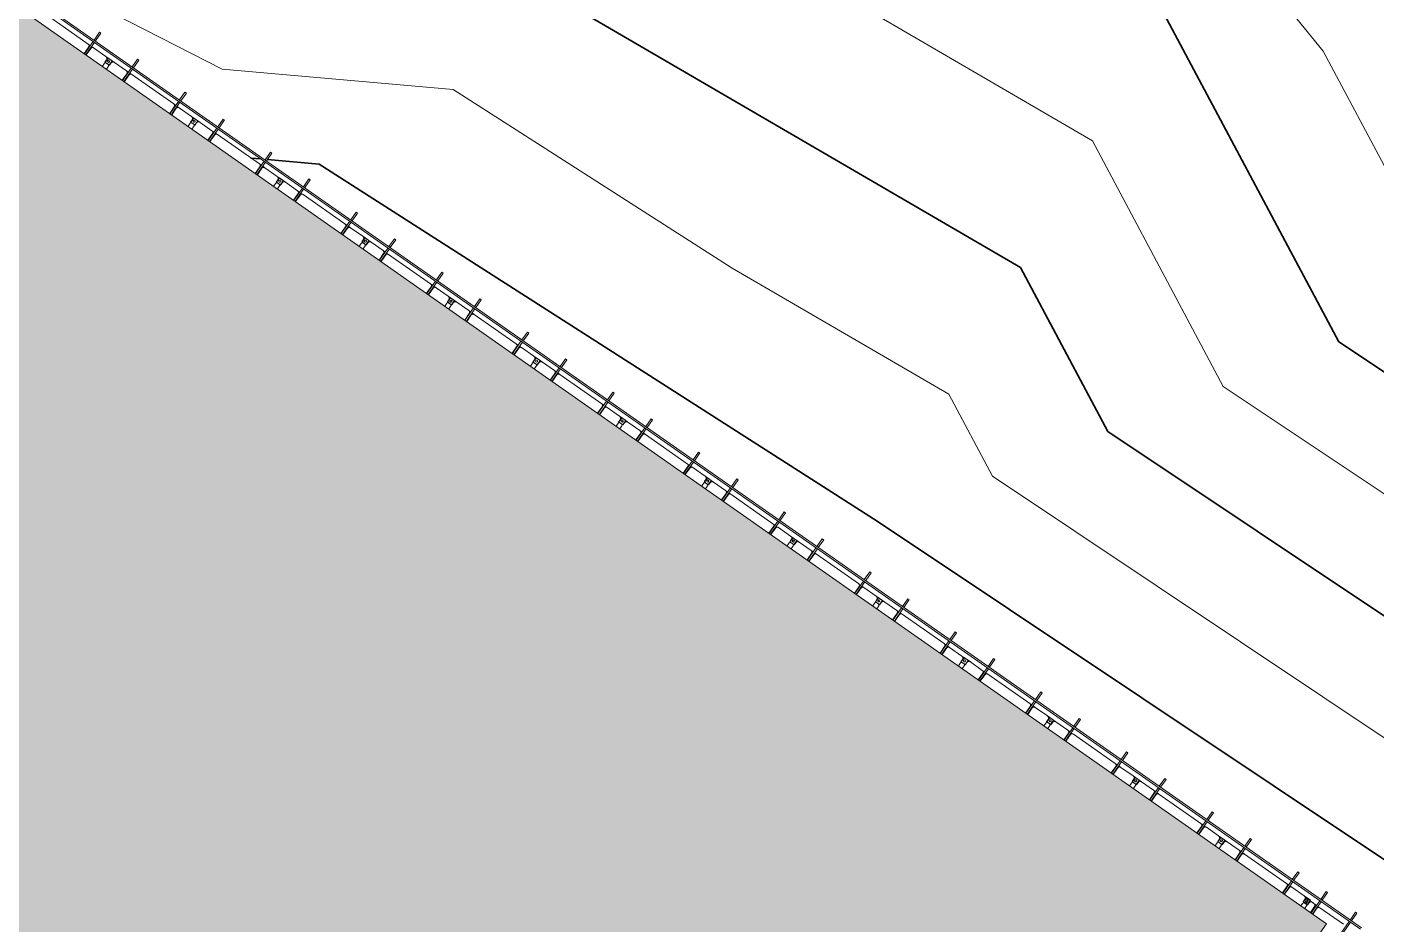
# Model space of a CAD drawing. Header units: millimetres. Extents: x -861324 to 439029, y -308065 to 694685.
# Drawn here: x -242316 to -209910, y 108563 to 130101 of the extents above; entities that cross this region are included whole.
import ezdxf

# ---------------------------------------------------------------- set-up
doc = ezdxf.new("R2010")
doc.units = ezdxf.units.MM
for name, color, linetype, lineweight in [('A-DETL-GENF', 92, 'Continuous', 9), ('A-DETL-THIN', 151, 'Continuous', 9), ('A-GENM', 13, 'Continuous', 9), ('C-TOPO-MAJR', 7, 'Continuous', 35), ('C-TOPO-MINR', 7, 'Continuous', 9), ('S-BEAM', 12, 'Continuous', 9)]:
    doc.layers.add(name, color=color, linetype=linetype, lineweight=lineweight)

# ---------------------------------------------------------------- blocks, each defined once
blk = doc.blocks.new('Dai phaodi lai - DẢI PHAO ĐI LẠI-17507-BỐ TRÍ BÈ PIN HỒ BẢN MÒNG')
at = {"layer": 'A-GENM', "color": 7}
for p, q in [((-223, 343), (-223, -348)), ((-223, -409), (-223, -348)), ((-223, -517), (-223, -449)), ((-223, -517), (-223, -579)), ((-223, -748), (-223, -579)), ((-223, -579), (-223, -748)), ((-173, -398), (0, -398)), ((0, -467), (-173, -467)), ((-173, -629), (-136, -629)), ((-173, -629), (-136, -629)), ((-136, -629), (-173, -629)), ((-115, -748), (-223, -748)), ((-223, -748), (-115, -748)), ((-105, -671), (-105, -710)), ((-67, -748), (0, -748))]:
    blk.add_line(p, q, dxfattribs=at)
at = {"layer": 'A-GENM', "color": 9}
for p, q in [((-223, -409), (-223, -348)), ((-223, -579), (-223, -449)), ((-136, -629), (-173, -629))]:
    blk.add_line(p, q, dxfattribs=at)
at = {"layer": 'A-GENM', "color": 7}
for centre, radius, start, end in [((-173, -348), 50, 180, 270), ((-173, -348), 50, 180, 255), ((-173, -517), 50, 90, 180), ((-173, -579), 50, 180, 270), ((-173, -579), 50, 180, 270), ((-173, -579), 50, 180, 270), ((-173, -517), 50, 90, 165), ((-145, -668), 40, 356.4919, 76.8115), ((-145, -668), 40, 50.0383, 76.8115), ((-145, -668), 40, 50.0383, 76.8115), ((-145, -668), 40, 9.8785, 36.6517), ((-145, -668), 40, 9.8785, 36.6517), ((-168, -693), 30, 90, 270), ((-168, -693), 30, 90, 270), ((-168, -693), 30, 270, 90), ((-168, -693), 30, 270, 90), ((-67, -710), 38, 180, 270)]:
    blk.add_arc(centre, radius, start, end, dxfattribs=at)
at = {"layer": 'A-GENM', "color": 9}
for centre, radius, start, end in [((-173, -579), 50, 180, 270), ((-145, -668), 40, 50.0383, 76.8115), ((-145, -668), 40, 9.8785, 36.6517)]:
    blk.add_arc(centre, radius, start, end, dxfattribs=at)
blk = doc.blocks.new('Dầm C52 - Dầm C52-19797-BỐ TRÍ BÈ PIN HỒ BẢN MÒNG')
at = {"layer": 'S-BEAM', "color": 7}
for p, q in [((32934, 20), (33294, 20)), ((33334, 20), (33560, 20)), ((33560, 20), (33560, -20)), ((33294, -20), (32934, -20)), ((33560, -20), (33334, -20))]:
    blk.add_line(p, q, dxfattribs=at)
blk = doc.blocks.new('Dầm C52 - Dầm C52-V191-BỐ TRÍ BÈ PIN HỒ BẢN MÒNG')
at = {"layer": 'S-BEAM', "color": 7}
for p, q in [((32934, 20), (33294, 20)), ((33334, 20), (33560, 20)), ((33560, 20), (33560, -20)), ((33294, -20), (32934, -20)), ((33560, -20), (33334, -20))]:
    blk.add_line(p, q, dxfattribs=at)
blk = doc.blocks.new('Dầm C52 - Dầm C52-V192-BỐ TRÍ BÈ PIN HỒ BẢN MÒNG')
at = {"layer": 'S-BEAM', "color": 7}
for p, q in [((32934, 20), (33294, 20)), ((33334, 20), (33560, 20)), ((33560, 20), (33560, -20)), ((33294, -20), (32934, -20)), ((33560, -20), (33334, -20))]:
    blk.add_line(p, q, dxfattribs=at)
blk = doc.blocks.new('Dầm C52 - Dầm C52-V193-BỐ TRÍ BÈ PIN HỒ BẢN MÒNG')
at = {"layer": 'S-BEAM', "color": 7}
for p, q in [((32934, 20), (33294, 20)), ((33334, 20), (33560, 20)), ((33560, 20), (33560, -20)), ((33294, -20), (32934, -20)), ((33560, -20), (33339, -20))]:
    blk.add_line(p, q, dxfattribs=at)
blk = doc.blocks.new('Dầm C52 - Dầm C52-V194-BỐ TRÍ BÈ PIN HỒ BẢN MÒNG')
at = {"layer": 'S-BEAM', "color": 7}
for p, q in [((32934, 20), (33294, 20)), ((33334, 20), (33560, 20)), ((33560, 20), (33560, -20)), ((33294, -20), (32934, -20)), ((33560, -20), (33334, -20))]:
    blk.add_line(p, q, dxfattribs=at)
blk = doc.blocks.new('Dầm C52 - Dầm C52-V195-BỐ TRÍ BÈ PIN HỒ BẢN MÒNG')
at = {"layer": 'S-BEAM', "color": 7}
for p, q in [((29334, 20), (33294, 20)), ((33334, 20), (33560, 20)), ((33560, 20), (33560, -20)), ((33294, -20), (29334, -20)), ((33560, -20), (33334, -20))]:
    blk.add_line(p, q, dxfattribs=at)
blk = doc.blocks.new('Dai phao do pin - DẢI PHAO ĐỠ PIN-V208-BỐ TRÍ BÈ PIN HỒ BẢN MÒNG')
at = {"layer": 'A-GENM', "color": 7}
for p, q in [((33240, 242), (32010, 242)), ((33240, 242), (33299, 242)), ((33290, 0), (33290, 192)), ((33339, 242), (33400, 242)), ((33350, 192), (33350, 0)), ((33760, 242), (33400, 242)), ((33820, 118), (33820, 182)), ((33912, 118), (33820, 118)), ((33828, 88), (33828, 0)), ((33950, 118), (33858, 118)), ((33942, 0), (33942, 88)), ((33950, 182), (33950, 118)), ((34360, 242), (34010, 242)), ((34360, 242), (34419, 242)), ((34410, 0), (34410, 192)), ((34459, 242), (34520, 242)), ((34470, 192), (34470, 0)), ((35750, 242), (34520, 242)), ((35750, 242), (35809, 242)), ((35800, 0), (35800, 192)), ((35849, 242), (35910, 242)), ((35860, 192), (35860, 0)), ((36270, 242), (35910, 242)), ((36330, 118), (36330, 182)), ((36422, 118), (36330, 118)), ((36338, 88), (36338, 0)), ((36460, 118), (36368, 118)), ((36452, 0), (36452, 88)), ((36460, 182), (36460, 118)), ((36870, 242), (36520, 242)), ((36870, 242), (36929, 242)), ((36920, 0), (36920, 192)), ((36969, 242), (37030, 242)), ((36980, 192), (36980, 0)), ((38260, 242), (37030, 242)), ((38260, 242), (38319, 242)), ((38310, 0), (38310, 192)), ((38359, 242), (38420, 242)), ((38370, 192), (38370, 0)), ((38780, 242), (38420, 242)), ((38840, 118), (38840, 182)), ((38932, 118), (38840, 118)), ((38848, 88), (38848, 0)), ((38970, 118), (38878, 118)), ((38962, 0), (38962, 88)), ((38970, 182), (38970, 118)), ((39380, 242), (39030, 242)), ((39380, 242), (39439, 242)), ((39430, 0), (39430, 192)), ((39479, 242), (39540, 242)), ((39490, 192), (39490, 0)), ((40770, 242), (39540, 242)), ((40770, 242), (40829, 242)), ((40820, 0), (40820, 192)), ((40869, 242), (40930, 242)), ((40880, 192), (40880, 0)), ((41290, 242), (40930, 242)), ((41350, 118), (41350, 182)), ((41442, 118), (41350, 118)), ((41358, 88), (41358, 0)), ((41480, 118), (41388, 118)), ((41472, 0), (41472, 88)), ((41480, 182), (41480, 118)), ((41890, 242), (41540, 242)), ((41890, 242), (41949, 242)), ((41940, 0), (41940, 192)), ((41989, 242), (42050, 242)), ((42000, 192), (42000, 0)), ((43280, 242), (42050, 242)), ((43280, 242), (43339, 242)), ((43330, 0), (43330, 192)), ((43379, 242), (43440, 242)), ((43390, 192), (43390, 0)), ((43800, 242), (43440, 242)), ((43860, 118), (43860, 182)), ((43952, 118), (43860, 118)), ((43868, 88), (43868, 0)), ((43990, 118), (43898, 118)), ((43982, 0), (43982, 88)), ((43990, 182), (43990, 118)), ((44400, 242), (44050, 242)), ((44400, 242), (44459, 242)), ((44450, 0), (44450, 192)), ((44499, 242), (44560, 242)), ((44510, 192), (44510, 0)), ((45790, 242), (44560, 242)), ((45790, 242), (45849, 242)), ((45840, 0), (45840, 192)), ((45889, 242), (45950, 242)), ((45900, 192), (45900, 0)), ((46310, 242), (45950, 242)), ((46370, 118), (46370, 182)), ((46462, 118), (46370, 118)), ((46378, 88), (46378, 0)), ((46500, 118), (46408, 118)), ((46492, 0), (46492, 88)), ((46500, 182), (46500, 118)), ((46910, 242), (46560, 242)), ((46910, 242), (46969, 242)), ((46960, 0), (46960, 192)), ((47009, 242), (47070, 242)), ((47020, 192), (47020, 0)), ((48300, 242), (47070, 242)), ((48300, 242), (48359, 242)), ((48350, 0), (48350, 192)), ((48399, 242), (48460, 242)), ((48410, 192), (48410, 0)), ((48820, 242), (48460, 242)), ((48880, 118), (48880, 182)), ((48972, 118), (48880, 118)), ((48888, 88), (48888, 0)), ((49010, 118), (48918, 118)), ((49002, 0), (49002, 88)), ((49010, 182), (49010, 118)), ((49420, 242), (49070, 242)), ((49420, 242), (49479, 242)), ((49470, 0), (49470, 192)), ((49519, 242), (49580, 242)), ((49530, 192), (49530, 0)), ((50810, 242), (49580, 242)), ((50810, 242), (50869, 242)), ((50860, 0), (50860, 192)), ((50909, 242), (50970, 242)), ((50920, 192), (50920, 0)), ((51330, 242), (50970, 242)), ((51390, 118), (51390, 182)), ((51482, 118), (51390, 118)), ((51398, 88), (51398, 0)), ((51520, 118), (51428, 118)), ((51512, 0), (51512, 88)), ((51520, 182), (51520, 118)), ((51930, 242), (51580, 242)), ((51930, 242), (51989, 242)), ((51980, 0), (51980, 192)), ((52029, 242), (52090, 242)), ((52040, 192), (52040, 0)), ((53320, 242), (52090, 242)), ((53320, 242), (53379, 242)), ((53370, 0), (53370, 192)), ((53419, 242), (53480, 242)), ((53430, 192), (53430, 0)), ((53840, 242), (53480, 242)), ((53900, 118), (53900, 182)), ((53992, 118), (53900, 118)), ((53908, 88), (53908, 0)), ((54030, 118), (53938, 118)), ((54022, 0), (54022, 88)), ((54030, 182), (54030, 118)), ((54440, 242), (54090, 242)), ((54440, 242), (54499, 242)), ((54490, 0), (54490, 192)), ((54539, 242), (54600, 242)), ((54550, 192), (54550, 0)), ((55830, 242), (54600, 242)), ((55880, 0), (55880, 192)), ((55929, 242), (55990, 242)), ((55940, 192), (55940, 0)), ((56350, 242), (55990, 242)), ((56410, 118), (56410, 182)), ((56502, 118), (56410, 118)), ((56418, 88), (56418, 0)), ((56540, 118), (56448, 118)), ((56532, 0), (56532, 88)), ((56540, 182), (56540, 118)), ((56950, 242), (56600, 242)), ((56950, 242), (57009, 242)), ((57000, 0), (57000, 192)), ((57049, 242), (57110, 242)), ((57060, 192), (57060, 0)), ((58340, 242), (57110, 242)), ((58340, 242), (58399, 242)), ((58390, 0), (58390, 192)), ((58439, 242), (58500, 242)), ((58450, 192), (58450, 0)), ((58860, 242), (58500, 242)), ((58920, 118), (58920, 182)), ((59012, 118), (58920, 118)), ((58928, 88), (58928, 0)), ((59050, 118), (58958, 118)), ((59042, 0), (59042, 88)), ((59050, 182), (59050, 118)), ((59460, 242), (59110, 242)), ((59460, 242), (59519, 242)), ((59510, 0), (59510, 192)), ((59559, 242), (59620, 242)), ((59570, 192), (59570, 0)), ((60850, 242), (59620, 242)), ((60850, 242), (60909, 242)), ((60900, 0), (60900, 192)), ((60949, 242), (61010, 242)), ((60960, 192), (60960, 0)), ((61370, 242), (61010, 242)), ((61430, 118), (61430, 182)), ((61522, 118), (61430, 118)), ((61438, 88), (61438, 0)), ((61560, 118), (61468, 118)), ((61552, 0), (61552, 88)), ((61560, 182), (61560, 118)), ((61970, 242), (61620, 242)), ((61970, 242), (62029, 242)), ((62020, 0), (62020, 192)), ((62069, 242), (62130, 242)), ((62080, 192), (62080, 0)), ((63360, 242), (62130, 242)), ((63360, 242), (63419, 242)), ((63410, 0), (63410, 192)), ((63459, 242), (63520, 242)), ((63470, 192), (63470, 0)), ((63880, 242), (63520, 242)), ((63940, 118), (63940, 182)), ((64032, 118), (63940, 118)), ((63948, 88), (63948, 0)), ((64070, 118), (63978, 118)), ((64062, 0), (64062, 88)), ((64070, 182), (64070, 118)), ((64480, 242), (64130, 242)), ((64480, 242), (64539, 242)), ((64530, 0), (64530, 192)), ((64579, 242), (64640, 242)), ((64590, 192), (64590, 0)), ((65870, 242), (64640, 242)), ((65870, 242), (65929, 242)), ((65920, 0), (65920, 192)), ((65969, 242), (66030, 242)), ((65980, 192), (65980, 0)), ((66390, 242), (66030, 242)), ((66450, 118), (66450, 182)), ((66542, 118), (66450, 118)), ((66458, 88), (66458, 0)), ((66580, 118), (66488, 118)), ((66572, 0), (66572, 88)), ((66580, 182), (66580, 118)), ((66990, 242), (66640, 242)), ((66990, 242), (67049, 242)), ((67040, 0), (67040, 192)), ((67089, 242), (67150, 242)), ((67100, 192), (67100, 0)), ((68380, 242), (67150, 242)), ((68380, 242), (68439, 242)), ((68430, 0), (68430, 192)), ((68479, 242), (68540, 242)), ((68490, 192), (68490, 0)), ((68900, 242), (68540, 242)), ((68960, 118), (68960, 182)), ((69052, 118), (68960, 118)), ((69082, 0), (69082, 88))]:
    blk.add_line(p, q, dxfattribs=at)
at = {"layer": 'A-GENM', "color": 9}
for p, q in [((33240, 242), (33299, 242)), ((33339, 242), (33400, 242)), ((33760, 242), (33942, 242)), ((33942, 242), (33760, 242)), ((33820, 182), (33820, 118)), ((33820, 118), (33820, 182)), ((33820, 182), (33820, 118)), ((33820, 118), (33912, 118)), ((33912, 118), (33820, 118)), ((33820, 118), (33912, 118)), ((33828, 242), (34010, 242)), ((33828, 116), (33828, 242)), ((33828, 242), (33828, 116)), ((34010, 242), (33828, 242)), ((33858, 118), (33950, 118)), ((33950, 118), (33858, 118)), ((33858, 118), (33950, 118)), ((33942, 242), (33942, 116)), ((33942, 116), (33942, 242)), ((33950, 118), (33950, 182)), ((33950, 182), (33950, 118)), ((33950, 118), (33950, 182)), ((34360, 242), (34419, 242)), ((34459, 242), (34520, 242)), ((35750, 242), (35809, 242)), ((35849, 242), (35910, 242)), ((36270, 242), (36452, 242)), ((36452, 242), (36270, 242)), ((36330, 182), (36330, 118)), ((36330, 118), (36330, 182)), ((36330, 182), (36330, 118)), ((36330, 118), (36422, 118)), ((36422, 118), (36330, 118)), ((36330, 118), (36422, 118)), ((36338, 242), (36520, 242)), ((36338, 116), (36338, 242)), ((36338, 242), (36338, 116)), ((36520, 242), (36338, 242)), ((36368, 118), (36460, 118)), ((36460, 118), (36368, 118)), ((36368, 118), (36460, 118)), ((36452, 242), (36452, 116)), ((36452, 116), (36452, 242)), ((36460, 118), (36460, 182)), ((36460, 182), (36460, 118)), ((36460, 118), (36460, 182)), ((36870, 242), (36929, 242)), ((36969, 242), (37030, 242)), ((38260, 242), (38319, 242)), ((38359, 242), (38420, 242)), ((38780, 242), (38962, 242)), ((38962, 242), (38780, 242)), ((38840, 182), (38840, 118)), ((38840, 118), (38840, 182)), ((38840, 182), (38840, 118)), ((38840, 118), (38932, 118)), ((38932, 118), (38840, 118)), ((38840, 118), (38932, 118)), ((38848, 242), (39030, 242)), ((38848, 116), (38848, 242)), ((38848, 242), (38848, 116)), ((39030, 242), (38848, 242)), ((38878, 118), (38970, 118)), ((38970, 118), (38878, 118)), ((38878, 118), (38970, 118)), ((38962, 242), (38962, 116)), ((38962, 116), (38962, 242)), ((38970, 118), (38970, 182)), ((38970, 182), (38970, 118)), ((38970, 118), (38970, 182)), ((39380, 242), (39439, 242)), ((39479, 242), (39540, 242)), ((40770, 242), (40829, 242)), ((40869, 242), (40930, 242)), ((41290, 242), (41472, 242)), ((41472, 242), (41290, 242)), ((41350, 182), (41350, 118)), ((41350, 118), (41350, 182)), ((41350, 182), (41350, 118)), ((41350, 118), (41442, 118)), ((41442, 118), (41350, 118)), ((41350, 118), (41442, 118)), ((41358, 242), (41540, 242)), ((41358, 116), (41358, 242)), ((41358, 242), (41358, 116)), ((41540, 242), (41358, 242)), ((41388, 118), (41480, 118)), ((41480, 118), (41388, 118)), ((41388, 118), (41480, 118)), ((41472, 242), (41472, 116)), ((41472, 116), (41472, 242)), ((41480, 118), (41480, 182)), ((41480, 182), (41480, 118)), ((41480, 118), (41480, 182)), ((41890, 242), (41949, 242)), ((41989, 242), (42050, 242)), ((43280, 242), (43339, 242)), ((43379, 242), (43440, 242)), ((43800, 242), (43982, 242)), ((43982, 242), (43800, 242)), ((43860, 182), (43860, 118)), ((43860, 118), (43860, 182)), ((43860, 182), (43860, 118)), ((43860, 118), (43952, 118)), ((43952, 118), (43860, 118)), ((43860, 118), (43952, 118)), ((43868, 242), (44050, 242)), ((43868, 116), (43868, 242)), ((43868, 242), (43868, 116)), ((44050, 242), (43868, 242)), ((43898, 118), (43990, 118)), ((43990, 118), (43898, 118)), ((43898, 118), (43990, 118)), ((43982, 242), (43982, 116)), ((43982, 116), (43982, 242)), ((43990, 118), (43990, 182)), ((43990, 182), (43990, 118)), ((43990, 118), (43990, 182)), ((44400, 242), (44459, 242)), ((44499, 242), (44560, 242)), ((45790, 242), (45849, 242)), ((45889, 242), (45950, 242)), ((46310, 242), (46492, 242)), ((46492, 242), (46310, 242)), ((46370, 182), (46370, 118)), ((46370, 118), (46370, 182)), ((46370, 182), (46370, 118)), ((46370, 118), (46462, 118)), ((46462, 118), (46370, 118)), ((46370, 118), (46462, 118)), ((46378, 242), (46560, 242)), ((46378, 116), (46378, 242)), ((46378, 242), (46378, 116)), ((46560, 242), (46378, 242)), ((46408, 118), (46500, 118)), ((46500, 118), (46408, 118)), ((46408, 118), (46500, 118)), ((46492, 242), (46492, 116)), ((46492, 116), (46492, 242)), ((46500, 118), (46500, 182)), ((46500, 182), (46500, 118)), ((46500, 118), (46500, 182)), ((46910, 242), (46969, 242)), ((47009, 242), (47070, 242)), ((48300, 242), (48359, 242)), ((48399, 242), (48460, 242)), ((48820, 242), (49002, 242)), ((49002, 242), (48820, 242)), ((48880, 182), (48880, 118)), ((48880, 118), (48880, 182)), ((48880, 182), (48880, 118)), ((48880, 118), (48972, 118)), ((48972, 118), (48880, 118)), ((48880, 118), (48972, 118)), ((48888, 242), (49070, 242)), ((48888, 116), (48888, 242)), ((48888, 242), (48888, 116)), ((49070, 242), (48888, 242)), ((48918, 118), (49010, 118)), ((49010, 118), (48918, 118)), ((48918, 118), (49010, 118)), ((49002, 242), (49002, 116)), ((49002, 116), (49002, 242)), ((49010, 118), (49010, 182)), ((49010, 182), (49010, 118)), ((49010, 118), (49010, 182)), ((49420, 242), (49479, 242)), ((49519, 242), (49580, 242)), ((50810, 242), (50869, 242)), ((50909, 242), (50970, 242)), ((51330, 242), (51512, 242)), ((51512, 242), (51330, 242)), ((51390, 182), (51390, 118)), ((51390, 118), (51390, 182)), ((51390, 182), (51390, 118)), ((51390, 118), (51482, 118)), ((51482, 118), (51390, 118)), ((51390, 118), (51482, 118)), ((51398, 242), (51580, 242)), ((51398, 116), (51398, 242)), ((51398, 242), (51398, 116)), ((51580, 242), (51398, 242)), ((51428, 118), (51520, 118)), ((51520, 118), (51428, 118)), ((51428, 118), (51520, 118)), ((51512, 242), (51512, 116)), ((51512, 116), (51512, 242)), ((51520, 118), (51520, 182)), ((51520, 182), (51520, 118)), ((51520, 118), (51520, 182)), ((51930, 242), (51989, 242)), ((52029, 242), (52090, 242)), ((53320, 242), (53379, 242)), ((53419, 242), (53480, 242)), ((53840, 242), (54022, 242)), ((54022, 242), (53840, 242)), ((53900, 182), (53900, 118)), ((53900, 118), (53900, 182)), ((53900, 182), (53900, 118)), ((53900, 118), (53992, 118)), ((53992, 118), (53900, 118)), ((53900, 118), (53992, 118)), ((53908, 242), (54090, 242)), ((53908, 116), (53908, 242)), ((53908, 242), (53908, 116)), ((54090, 242), (53908, 242)), ((53938, 118), (54030, 118)), ((54030, 118), (53938, 118)), ((53938, 118), (54030, 118)), ((54022, 242), (54022, 116)), ((54022, 116), (54022, 242)), ((54030, 118), (54030, 182)), ((54030, 182), (54030, 118)), ((54030, 118), (54030, 182)), ((54440, 242), (54499, 242)), ((54539, 242), (54600, 242)), ((55929, 242), (55990, 242)), ((56350, 242), (56532, 242)), ((56532, 242), (56350, 242)), ((56410, 182), (56410, 118)), ((56410, 118), (56410, 182)), ((56410, 182), (56410, 118)), ((56410, 118), (56502, 118)), ((56502, 118), (56410, 118)), ((56410, 118), (56502, 118)), ((56418, 242), (56600, 242)), ((56418, 116), (56418, 242)), ((56418, 242), (56418, 116)), ((56600, 242), (56418, 242)), ((56448, 118), (56540, 118)), ((56540, 118), (56448, 118)), ((56448, 118), (56540, 118)), ((56532, 242), (56532, 116)), ((56532, 116), (56532, 242)), ((56540, 118), (56540, 182)), ((56540, 182), (56540, 118)), ((56540, 118), (56540, 182)), ((56950, 242), (57009, 242)), ((57049, 242), (57110, 242)), ((58340, 242), (58399, 242)), ((58439, 242), (58500, 242)), ((58860, 242), (59042, 242)), ((59042, 242), (58860, 242)), ((58920, 182), (58920, 118)), ((58920, 118), (58920, 182)), ((58920, 182), (58920, 118)), ((58920, 118), (59012, 118)), ((59012, 118), (58920, 118)), ((58920, 118), (59012, 118)), ((58928, 242), (59110, 242)), ((58928, 116), (58928, 242)), ((58928, 242), (58928, 116)), ((59110, 242), (58928, 242)), ((58958, 118), (59050, 118)), ((59050, 118), (58958, 118)), ((58958, 118), (59050, 118)), ((59042, 242), (59042, 116)), ((59042, 116), (59042, 242)), ((59050, 118), (59050, 182)), ((59050, 182), (59050, 118)), ((59050, 118), (59050, 182)), ((59460, 242), (59519, 242)), ((59559, 242), (59620, 242)), ((60850, 242), (60909, 242)), ((60949, 242), (61010, 242)), ((61370, 242), (61552, 242)), ((61552, 242), (61370, 242)), ((61430, 182), (61430, 118)), ((61430, 118), (61430, 182)), ((61430, 182), (61430, 118)), ((61430, 118), (61522, 118)), ((61522, 118), (61430, 118)), ((61430, 118), (61522, 118)), ((61438, 242), (61620, 242)), ((61438, 116), (61438, 242)), ((61438, 242), (61438, 116)), ((61620, 242), (61438, 242)), ((61468, 118), (61560, 118)), ((61560, 118), (61468, 118)), ((61468, 118), (61560, 118)), ((61552, 242), (61552, 116)), ((61552, 116), (61552, 242)), ((61560, 118), (61560, 182)), ((61560, 182), (61560, 118)), ((61560, 118), (61560, 182)), ((61970, 242), (62029, 242)), ((62069, 242), (62130, 242)), ((63360, 242), (63419, 242)), ((63459, 242), (63520, 242)), ((63880, 242), (64062, 242)), ((64062, 242), (63880, 242)), ((63940, 182), (63940, 118)), ((63940, 118), (63940, 182)), ((63940, 182), (63940, 118)), ((63940, 118), (64032, 118)), ((64032, 118), (63940, 118)), ((63940, 118), (64032, 118)), ((63948, 242), (64130, 242)), ((63948, 116), (63948, 242)), ((63948, 242), (63948, 116)), ((64130, 242), (63948, 242)), ((63978, 118), (64070, 118)), ((64070, 118), (63978, 118)), ((63978, 118), (64070, 118)), ((64062, 242), (64062, 116)), ((64062, 116), (64062, 242)), ((64070, 118), (64070, 182)), ((64070, 182), (64070, 118)), ((64070, 118), (64070, 182)), ((64480, 242), (64539, 242)), ((64579, 242), (64640, 242)), ((65870, 242), (65929, 242)), ((65969, 242), (66030, 242)), ((66390, 242), (66572, 242)), ((66572, 242), (66390, 242)), ((66450, 182), (66450, 118)), ((66450, 118), (66450, 182)), ((66450, 182), (66450, 118)), ((66450, 118), (66542, 118)), ((66542, 118), (66450, 118)), ((66450, 118), (66542, 118)), ((66458, 242), (66640, 242)), ((66458, 116), (66458, 242)), ((66458, 242), (66458, 116)), ((66640, 242), (66458, 242)), ((66488, 118), (66580, 118)), ((66580, 118), (66488, 118)), ((66488, 118), (66580, 118)), ((66572, 242), (66572, 116)), ((66572, 116), (66572, 242)), ((66580, 118), (66580, 182)), ((66580, 182), (66580, 118)), ((66580, 118), (66580, 182)), ((66990, 242), (67049, 242)), ((67089, 242), (67150, 242)), ((68380, 242), (68439, 242)), ((68479, 242), (68540, 242)), ((68900, 242), (69082, 242)), ((69082, 242), (68900, 242)), ((68960, 182), (68960, 118)), ((68960, 118), (68960, 182)), ((68960, 182), (68960, 118)), ((68960, 118), (69052, 118)), ((69052, 118), (68960, 118)), ((68960, 118), (69052, 118)), ((69082, 242), (69082, 88)), ((69082, 88), (69082, 242))]:
    blk.add_line(p, q, dxfattribs=at)
at = {"layer": 'A-GENM', "color": 7}
for centre, radius, start, end in [((33240, 192), 50, 360, 90), ((33240, 192), 50, 360, 75), ((33400, 192), 50, 90, 180), ((33400, 192), 50, 90, 165), ((33760, 182), 60, 360, 90), ((33858, 88), 30, 90, 180), ((33912, 88), 30, 360, 90), ((34010, 182), 60, 90, 180), ((34360, 192), 50, 360, 90), ((34360, 192), 50, 360, 75), ((34520, 192), 50, 90, 180), ((34520, 192), 50, 90, 165), ((35750, 192), 50, 360, 90), ((35750, 192), 50, 360, 75), ((35910, 192), 50, 90, 180), ((35910, 192), 50, 90, 165), ((36270, 182), 60, 360, 90), ((36368, 88), 30, 90, 180), ((36422, 88), 30, 360, 90), ((36520, 182), 60, 90, 180), ((36870, 192), 50, 360, 90), ((36870, 192), 50, 360, 75), ((37030, 192), 50, 90, 180), ((37030, 192), 50, 90, 165), ((38260, 192), 50, 360, 90), ((38260, 192), 50, 360, 75), ((38420, 192), 50, 90, 180), ((38420, 192), 50, 90, 165), ((38780, 182), 60, 360, 90), ((38878, 88), 30, 90, 180), ((38932, 88), 30, 360, 90), ((39030, 182), 60, 90, 180), ((39380, 192), 50, 360, 90), ((39380, 192), 50, 360, 75), ((39540, 192), 50, 90, 180), ((39540, 192), 50, 90, 165), ((40770, 192), 50, 360, 90), ((40770, 192), 50, 360, 75), ((40930, 192), 50, 90, 180), ((40930, 192), 50, 90, 165), ((41290, 182), 60, 360, 90), ((41388, 88), 30, 90, 180), ((41442, 88), 30, 360, 90), ((41540, 182), 60, 90, 180), ((41890, 192), 50, 360, 90), ((41890, 192), 50, 360, 75), ((42050, 192), 50, 90, 180), ((42050, 192), 50, 90, 165), ((43280, 192), 50, 360, 90), ((43280, 192), 50, 360, 75), ((43440, 192), 50, 90, 180), ((43440, 192), 50, 90, 165), ((43800, 182), 60, 360, 90), ((43898, 88), 30, 90, 180), ((43952, 88), 30, 360, 90), ((44050, 182), 60, 90, 180), ((44400, 192), 50, 360, 90), ((44400, 192), 50, 360, 75), ((44560, 192), 50, 90, 180), ((44560, 192), 50, 90, 165), ((45790, 192), 50, 360, 90), ((45790, 192), 50, 360, 75), ((45950, 192), 50, 90, 180), ((45950, 192), 50, 90, 165), ((46310, 182), 60, 360, 90), ((46408, 88), 30, 90, 180), ((46462, 88), 30, 360, 90), ((46560, 182), 60, 90, 180), ((46910, 192), 50, 360, 90), ((46910, 192), 50, 360, 75), ((47070, 192), 50, 90, 180), ((47070, 192), 50, 90, 165), ((48300, 192), 50, 360, 90), ((48300, 192), 50, 360, 75), ((48460, 192), 50, 90, 180), ((48460, 192), 50, 90, 165), ((48820, 182), 60, 360, 90), ((48918, 88), 30, 90, 180), ((48972, 88), 30, 360, 90), ((49070, 182), 60, 90, 180), ((49420, 192), 50, 360, 90), ((49420, 192), 50, 360, 75), ((49580, 192), 50, 90, 180), ((49580, 192), 50, 90, 165), ((50810, 192), 50, 360, 90), ((50810, 192), 50, 360, 75), ((50970, 192), 50, 90, 180), ((50970, 192), 50, 90, 165), ((51330, 182), 60, 360, 90), ((51428, 88), 30, 90, 180), ((51482, 88), 30, 360, 90), ((51580, 182), 60, 90, 180), ((51930, 192), 50, 360, 90), ((51930, 192), 50, 360, 75), ((52090, 192), 50, 90, 180), ((52090, 192), 50, 90, 165), ((53320, 192), 50, 360, 90), ((53320, 192), 50, 360, 75), ((53480, 192), 50, 90, 180), ((53480, 192), 50, 90, 165), ((53840, 182), 60, 360, 90), ((53938, 88), 30, 90, 180), ((53992, 88), 30, 360, 90), ((54090, 182), 60, 90, 180), ((54440, 192), 50, 360, 90), ((54440, 192), 50, 360, 75), ((54600, 192), 50, 90, 180), ((54600, 192), 50, 90, 165), ((55830, 192), 50, 360, 90), ((55830, 192), 50, 360, 75), ((55990, 192), 50, 90, 180), ((55990, 192), 50, 90, 165), ((56350, 182), 60, 360, 90), ((56448, 88), 30, 90, 180), ((56502, 88), 30, 360, 90), ((56600, 182), 60, 90, 180), ((56950, 192), 50, 360, 90), ((56950, 192), 50, 360, 75), ((57110, 192), 50, 90, 180), ((57110, 192), 50, 90, 165), ((58340, 192), 50, 360, 90), ((58340, 192), 50, 360, 75), ((58500, 192), 50, 90, 180), ((58500, 192), 50, 90, 165), ((58860, 182), 60, 360, 90), ((58958, 88), 30, 90, 180), ((59012, 88), 30, 360, 90), ((59110, 182), 60, 90, 180), ((59460, 192), 50, 360, 90), ((59460, 192), 50, 360, 75), ((59620, 192), 50, 90, 180), ((59620, 192), 50, 90, 165), ((60850, 192), 50, 360, 90), ((60850, 192), 50, 360, 75), ((61010, 192), 50, 90, 180), ((61010, 192), 50, 90, 165), ((61370, 182), 60, 360, 90), ((61468, 88), 30, 90, 180), ((61522, 88), 30, 360, 90), ((61620, 182), 60, 90, 180), ((61970, 192), 50, 360, 90), ((61970, 192), 50, 360, 75), ((62130, 192), 50, 90, 180), ((62130, 192), 50, 90, 165), ((63360, 192), 50, 360, 90), ((63360, 192), 50, 360, 75), ((63520, 192), 50, 90, 180), ((63520, 192), 50, 90, 165), ((63880, 182), 60, 360, 90), ((63978, 88), 30, 90, 180), ((64032, 88), 30, 360, 90), ((64130, 182), 60, 90, 180), ((64480, 192), 50, 360, 90), ((64480, 192), 50, 360, 75), ((64640, 192), 50, 90, 180), ((64640, 192), 50, 90, 165), ((65870, 192), 50, 360, 90), ((65870, 192), 50, 360, 75), ((66030, 192), 50, 90, 180), ((66030, 192), 50, 90, 165), ((66390, 182), 60, 360, 90), ((66488, 88), 30, 90, 180), ((66542, 88), 30, 360, 90), ((66640, 182), 60, 90, 180), ((66990, 192), 50, 360, 90), ((66990, 192), 50, 360, 75), ((67150, 192), 50, 90, 180), ((67150, 192), 50, 90, 165), ((68380, 192), 50, 360, 90), ((68380, 192), 50, 360, 75), ((68540, 192), 50, 90, 180), ((68540, 192), 50, 90, 165), ((68900, 182), 60, 360, 90), ((69052, 88), 30, 30, 90)]:
    blk.add_arc(centre, radius, start, end, dxfattribs=at)
at = {"layer": 'A-GENM', "color": 9}
for centre, radius, start, end in [((33760, 182), 60, 0, 90), ((33760, 182), 60, 360, 90), ((33760, 182), 60, 0, 90), ((33879, 183), 25, 0, 180), ((33879, 183), 25, 360, 180), ((33879, 183), 25, 180, 0), ((33879, 183), 25, 180, 360), ((33881, 183), 25, 0, 180), ((33881, 183), 25, 0, 180), ((33881, 183), 25, 180, 0), ((33881, 183), 25, 180, 360), ((34010, 182), 60, 90, 180), ((34010, 182), 60, 90, 180), ((34010, 182), 60, 90, 180), ((36270, 182), 60, 0, 90), ((36270, 182), 60, 360, 90), ((36270, 182), 60, 0, 90), ((36389, 183), 25, 0, 180), ((36389, 183), 25, 360, 180), ((36389, 183), 25, 180, 0), ((36389, 183), 25, 180, 360), ((36391, 183), 25, 0, 180), ((36391, 183), 25, 0, 180), ((36391, 183), 25, 180, 0), ((36391, 183), 25, 180, 360), ((36520, 182), 60, 90, 180), ((36520, 182), 60, 90, 180), ((36520, 182), 60, 90, 180), ((38780, 182), 60, 0, 90), ((38780, 182), 60, 360, 90), ((38780, 182), 60, 0, 90), ((38899, 183), 25, 0, 180), ((38899, 183), 25, 360, 180), ((38899, 183), 25, 180, 0), ((38899, 183), 25, 180, 360), ((38901, 183), 25, 0, 180), ((38901, 183), 25, 0, 180), ((38901, 183), 25, 180, 0), ((38901, 183), 25, 180, 360), ((39030, 182), 60, 90, 180), ((39030, 182), 60, 90, 180), ((39030, 182), 60, 90, 180), ((41290, 182), 60, 0, 90), ((41290, 182), 60, 360, 90), ((41290, 182), 60, 0, 90), ((41409, 183), 25, 0, 180), ((41409, 183), 25, 360, 180), ((41409, 183), 25, 180, 360), ((41409, 183), 25, 180, 360), ((41411, 183), 25, 0, 180), ((41411, 183), 25, 0, 180), ((41411, 183), 25, 180, 0), ((41411, 183), 25, 180, 360), ((41540, 182), 60, 90, 180), ((41540, 182), 60, 90, 180), ((41540, 182), 60, 90, 180), ((43800, 182), 60, 0, 90), ((43800, 182), 60, 360, 90), ((43800, 182), 60, 0, 90), ((43919, 183), 25, 0, 180), ((43919, 183), 25, 360, 180), ((43919, 183), 25, 180, 360), ((43919, 183), 25, 180, 360), ((43921, 183), 25, 360, 180), ((43921, 183), 25, 0, 180), ((43921, 183), 25, 180, 0), ((43921, 183), 25, 180, 360), ((44050, 182), 60, 90, 180), ((44050, 182), 60, 90, 180), ((44050, 182), 60, 90, 180), ((46310, 182), 60, 0, 90), ((46310, 182), 60, 360, 90), ((46310, 182), 60, 0, 90), ((46429, 183), 25, 0, 180), ((46429, 183), 25, 360, 180), ((46429, 183), 25, 180, 360), ((46429, 183), 25, 180, 360), ((46431, 183), 25, 360, 180), ((46431, 183), 25, 0, 180), ((46431, 183), 25, 180, 0), ((46431, 183), 25, 180, 360), ((46560, 182), 60, 90, 180), ((46560, 182), 60, 90, 180), ((46560, 182), 60, 90, 180), ((48820, 182), 60, 0, 90), ((48820, 182), 60, 360, 90), ((48820, 182), 60, 0, 90), ((48939, 183), 25, 0, 180), ((48939, 183), 25, 360, 180), ((48939, 183), 25, 180, 0), ((48939, 183), 25, 180, 360), ((48941, 183), 25, 360, 180), ((48941, 183), 25, 0, 180), ((48941, 183), 25, 180, 0), ((48941, 183), 25, 180, 360), ((49070, 182), 60, 90, 180), ((49070, 182), 60, 90, 180), ((49070, 182), 60, 90, 180), ((51330, 182), 60, 0, 90), ((51330, 182), 60, 360, 90), ((51330, 182), 60, 0, 90), ((51449, 183), 25, 0, 180), ((51449, 183), 25, 360, 180), ((51449, 183), 25, 180, 0), ((51449, 183), 25, 180, 360), ((51451, 183), 25, 360, 180), ((51451, 183), 25, 0, 180), ((51451, 183), 25, 180, 0), ((51451, 183), 25, 180, 360), ((51580, 182), 60, 90, 180), ((51580, 182), 60, 90, 180), ((51580, 182), 60, 90, 180), ((53840, 182), 60, 0, 90), ((53840, 182), 60, 360, 90), ((53840, 182), 60, 0, 90), ((53959, 183), 25, 0, 180), ((53959, 183), 25, 360, 180), ((53959, 183), 25, 180, 0), ((53959, 183), 25, 180, 360), ((53961, 183), 25, 0, 180), ((53961, 183), 25, 0, 180), ((53961, 183), 25, 180, 0), ((53961, 183), 25, 180, 360), ((54090, 182), 60, 90, 180), ((54090, 182), 60, 90, 180), ((54090, 182), 60, 90, 180), ((56350, 182), 60, 0, 90), ((56350, 182), 60, 360, 90), ((56350, 182), 60, 0, 90), ((56469, 183), 25, 0, 180), ((56469, 183), 25, 360, 180), ((56469, 183), 25, 180, 0), ((56469, 183), 25, 180, 360), ((56471, 183), 25, 0, 180), ((56471, 183), 25, 0, 180), ((56471, 183), 25, 180, 0), ((56471, 183), 25, 180, 360), ((56600, 182), 60, 90, 180), ((56600, 182), 60, 90, 180), ((56600, 182), 60, 90, 180), ((58860, 182), 60, 0, 90), ((58860, 182), 60, 360, 90), ((58860, 182), 60, 0, 90), ((58979, 183), 25, 0, 180), ((58979, 183), 25, 360, 180), ((58979, 183), 25, 180, 0), ((58979, 183), 25, 180, 360), ((58981, 183), 25, 0, 180), ((58981, 183), 25, 0, 180), ((58981, 183), 25, 180, 0), ((58981, 183), 25, 180, 360), ((59110, 182), 60, 90, 180), ((59110, 182), 60, 90, 180), ((59110, 182), 60, 90, 180), ((61370, 182), 60, 0, 90), ((61370, 182), 60, 360, 90), ((61370, 182), 60, 0, 90), ((61489, 183), 25, 0, 180), ((61489, 183), 25, 360, 180), ((61489, 183), 25, 180, 360), ((61489, 183), 25, 180, 360), ((61491, 183), 25, 0, 180), ((61491, 183), 25, 0, 180), ((61491, 183), 25, 180, 0), ((61491, 183), 25, 180, 360), ((61620, 182), 60, 90, 180), ((61620, 182), 60, 90, 180), ((61620, 182), 60, 90, 180), ((63880, 182), 60, 0, 90), ((63880, 182), 60, 360, 90), ((63880, 182), 60, 0, 90), ((63999, 183), 25, 0, 180), ((63999, 183), 25, 360, 180), ((63999, 183), 25, 180, 360), ((63999, 183), 25, 180, 360), ((64001, 183), 25, 360, 180), ((64001, 183), 25, 0, 180), ((64001, 183), 25, 180, 0), ((64001, 183), 25, 180, 360), ((64130, 182), 60, 90, 180), ((64130, 182), 60, 90, 180), ((64130, 182), 60, 90, 180), ((66390, 182), 60, 0, 90), ((66390, 182), 60, 360, 90), ((66390, 182), 60, 0, 90), ((66509, 183), 25, 0, 180), ((66509, 183), 25, 360, 180), ((66509, 183), 25, 180, 0), ((66509, 183), 25, 180, 360), ((66511, 183), 25, 0, 180), ((66511, 183), 25, 0, 180), ((66511, 183), 25, 180, 0), ((66511, 183), 25, 180, 360), ((66640, 182), 60, 90, 180), ((66640, 182), 60, 90, 180), ((66640, 182), 60, 90, 180), ((68900, 182), 60, 0, 90), ((68900, 182), 60, 360, 90), ((68900, 182), 60, 0, 90), ((69019, 183), 25, 0, 180), ((69019, 183), 25, 360, 180), ((69019, 183), 25, 180, 0), ((69019, 183), 25, 180, 360), ((69052, 88), 30, 30, 90), ((69052, 88), 30, 30, 90), ((69052, 88), 30, 30, 90)]:
    blk.add_arc(centre, radius, start, end, dxfattribs=at)
blk = doc.blocks.new('Dầm C52 - Hộp 40x60-V214-BỐ TRÍ BÈ PIN HỒ BẢN MÒNG')
at = {"layer": 'S-BEAM', "color": 7}
for p, q in [((-145891, 20), (145891, 20)), ((145891, -20), (-145891, -20))]:
    blk.add_line(p, q, dxfattribs=at)
blk = doc.blocks.new('HOBANMONG_BEPIN 6_rvt-1-BỐ TRÍ BÈ PIN HỒ BẢN MÒNG')
at = {"layer": 'A-GENM', "lineweight": 9}
for name, p, rotation in [('Dai phao do pin - DẢI PHAO ĐỠ PIN-V208-BỐ TRÍ BÈ PIN HỒ BẢN MÒNG', (-268213, 148560), 324.9999999999996), ('Dai phaodi lai - DẢI PHAO ĐI LẠI-17507-BỐ TRÍ BÈ PIN HỒ BẢN MÒNG', (-211101, 108570), 234.9999999999997)]:
    blk.add_blockref(name, p, dxfattribs=dict(at, rotation=rotation))
at = {"layer": 'S-BEAM', "lineweight": 9}
for name, p, rotation in [('Dầm C52 - Hộp 40x60-V214-BỐ TRÍ BÈ PIN HỒ BẢN MÒNG', (-329777, 192132), 324.9999999999993), ('Dầm C52 - Dầm C52-19797-BỐ TRÍ BÈ PIN HỒ BẢN MÒNG', (-259809, 102471), 54.99999999999903), ('Dầm C52 - Dầm C52-19797-BỐ TRÍ BÈ PIN HỒ BẢN MÒNG', (-258892, 101829), 54.99999999999903), ('Dầm C52 - Dầm C52-19797-BỐ TRÍ BÈ PIN HỒ BẢN MÒNG', (-257753, 101032), 54.99999999999903), ('Dầm C52 - Dầm C52-19797-BỐ TRÍ BÈ PIN HỒ BẢN MÒNG', (-256836, 100389), 54.99999999999903), ('Dầm C52 - Dầm C52-19797-BỐ TRÍ BÈ PIN HỒ BẢN MÒNG', (-255697, 99592), 54.99999999999903), ('Dầm C52 - Dầm C52-19797-BỐ TRÍ BÈ PIN HỒ BẢN MÒNG', (-254780, 98950), 54.99999999999903), ('Dầm C52 - Dầm C52-V191-BỐ TRÍ BÈ PIN HỒ BẢN MÒNG', (-253641, 98152), 54.99999999999903), ('Dầm C52 - Dầm C52-19797-BỐ TRÍ BÈ PIN HỒ BẢN MÒNG', (-252724, 97510), 54.99999999999903), ('Dầm C52 - Dầm C52-19797-BỐ TRÍ BÈ PIN HỒ BẢN MÒNG', (-251585, 96713), 54.99999999999903), ('Dầm C52 - Dầm C52-19797-BỐ TRÍ BÈ PIN HỒ BẢN MÒNG', (-250668, 96070), 54.99999999999903), ('Dầm C52 - Dầm C52-19797-BỐ TRÍ BÈ PIN HỒ BẢN MÒNG', (-249529, 95273), 54.99999999999903), ('Dầm C52 - Dầm C52-19797-BỐ TRÍ BÈ PIN HỒ BẢN MÒNG', (-248612, 94631), 54.99999999999903), ('Dầm C52 - Dầm C52-19797-BỐ TRÍ BÈ PIN HỒ BẢN MÒNG', (-247473, 93833), 54.99999999999903), ('Dầm C52 - Dầm C52-19797-BỐ TRÍ BÈ PIN HỒ BẢN MÒNG', (-246555, 93191), 54.99999999999903), ('Dầm C52 - Dầm C52-19797-BỐ TRÍ BÈ PIN HỒ BẢN MÒNG', (-245417, 92394), 54.99999999999903), ('Dầm C52 - Dầm C52-19797-BỐ TRÍ BÈ PIN HỒ BẢN MÒNG', (-244499, 91751), 54.99999999999903), ('Dầm C52 - Dầm C52-19797-BỐ TRÍ BÈ PIN HỒ BẢN MÒNG', (-243361, 90954), 54.99999999999903), ('Dầm C52 - Dầm C52-V192-BỐ TRÍ BÈ PIN HỒ BẢN MÒNG', (-242443, 90312), 54.99999999999903), ('Dầm C52 - Dầm C52-19797-BỐ TRÍ BÈ PIN HỒ BẢN MÒNG', (-241305, 89514), 54.99999999999903), ('Dầm C52 - Dầm C52-19797-BỐ TRÍ BÈ PIN HỒ BẢN MÒNG', (-240387, 88872), 54.99999999999903), ('Dầm C52 - Dầm C52-19797-BỐ TRÍ BÈ PIN HỒ BẢN MÒNG', (-239249, 88075), 54.99999999999903), ('Dầm C52 - Dầm C52-19797-BỐ TRÍ BÈ PIN HỒ BẢN MÒNG', (-238331, 87432), 54.99999999999903), ('Dầm C52 - Dầm C52-19797-BỐ TRÍ BÈ PIN HỒ BẢN MÒNG', (-237193, 86635), 54.99999999999903), ('Dầm C52 - Dầm C52-19797-BỐ TRÍ BÈ PIN HỒ BẢN MÒNG', (-236275, 85993), 54.99999999999903), ('Dầm C52 - Dầm C52-19797-BỐ TRÍ BÈ PIN HỒ BẢN MÒNG', (-235136, 85195), 54.99999999999903), ('Dầm C52 - Dầm C52-19797-BỐ TRÍ BÈ PIN HỒ BẢN MÒNG', (-234219, 84553), 54.99999999999903), ('Dầm C52 - Dầm C52-V193-BỐ TRÍ BÈ PIN HỒ BẢN MÒNG', (-233080, 83756), 54.99999999999903), ('Dầm C52 - Dầm C52-19797-BỐ TRÍ BÈ PIN HỒ BẢN MÒNG', (-232163, 83113), 54.99999999999903), ('Dầm C52 - Dầm C52-V194-BỐ TRÍ BÈ PIN HỒ BẢN MÒNG', (-231024, 82316), 54.99999999999903), ('Dầm C52 - Dầm C52-19797-BỐ TRÍ BÈ PIN HỒ BẢN MÒNG', (-230342, 81838), 54.99999999999903), ('Dầm C52 - Dầm C52-V195-BỐ TRÍ BÈ PIN HỒ BẢN MÒNG', (-229634, 81342), 54.99999999999903)]:
    blk.add_blockref(name, p, dxfattribs=dict(at, rotation=rotation))

msp = doc.modelspace()

# ---------------------------------------------------------------- hatches: boundary and pattern name
at = {"layer": 'A-DETL-GENF'}
msp.add_hatch(color=8, dxfattribs=at).paths.add_polyline_path([(-248957, 54506), (-211101, 108570), (-448889, 275071), (-493590, 211231), (-314845, 86073), (-308000, 95848), (-250260, 55418)])

# ---------------------------------------------------------------- linework, layer by layer
at = {"layer": 'A-DETL-THIN'}
for p, q in [((-211101, 108570), (-448889, 275071)), ((-248957, 54506), (-211101, 108570))]:
    msp.add_line(p, q, dxfattribs=at)
at = {"layer": 'C-TOPO-MAJR'}
for p, q in [((-218447, 124324), (-228861, 130388)), ((-210806, 122542), (-214999, 130409)), ((-236700, 126934), (-236937, 126955)), ((-235299, 126810), (-236538, 126920)), ((-221894, 118239), (-235299, 126810)), ((-216350, 120390), (-218447, 124324)), ((-204412, 118274), (-210806, 122542)), ((-206760, 113989), (-216350, 120390)), ((-209107, 109704), (-221894, 118239))]:
    msp.add_line(p, q, dxfattribs=at)
at = {"layer": 'C-TOPO-MINR'}
for p, q in [((-237631, 129092), (-242032, 131340)), ((-216723, 127367), (-221930, 130399)), ((-211179, 129518), (-211914, 130424)), ((-208034, 123617), (-211179, 129518)), ((-232080, 128599), (-237631, 129092)), ((-225378, 124313), (-232080, 128599)), ((-213578, 121466), (-216723, 127367)), ((-220171, 121282), (-225378, 124313)), ((-219122, 119315), (-220171, 121282)), ((-205586, 116131), (-213578, 121466)), ((-207933, 111846), (-219122, 119315))]:
    msp.add_line(p, q, dxfattribs=at)

# ---------------------------------------------------------------- block references
at = {"lineweight": 5}
msp.add_blockref('HOBANMONG_BEPIN 6_rvt-1-BỐ TRÍ BÈ PIN HỒ BẢN MÒNG', (0, 0), dxfattribs=at)

doc.saveas('drawing.dxf')
